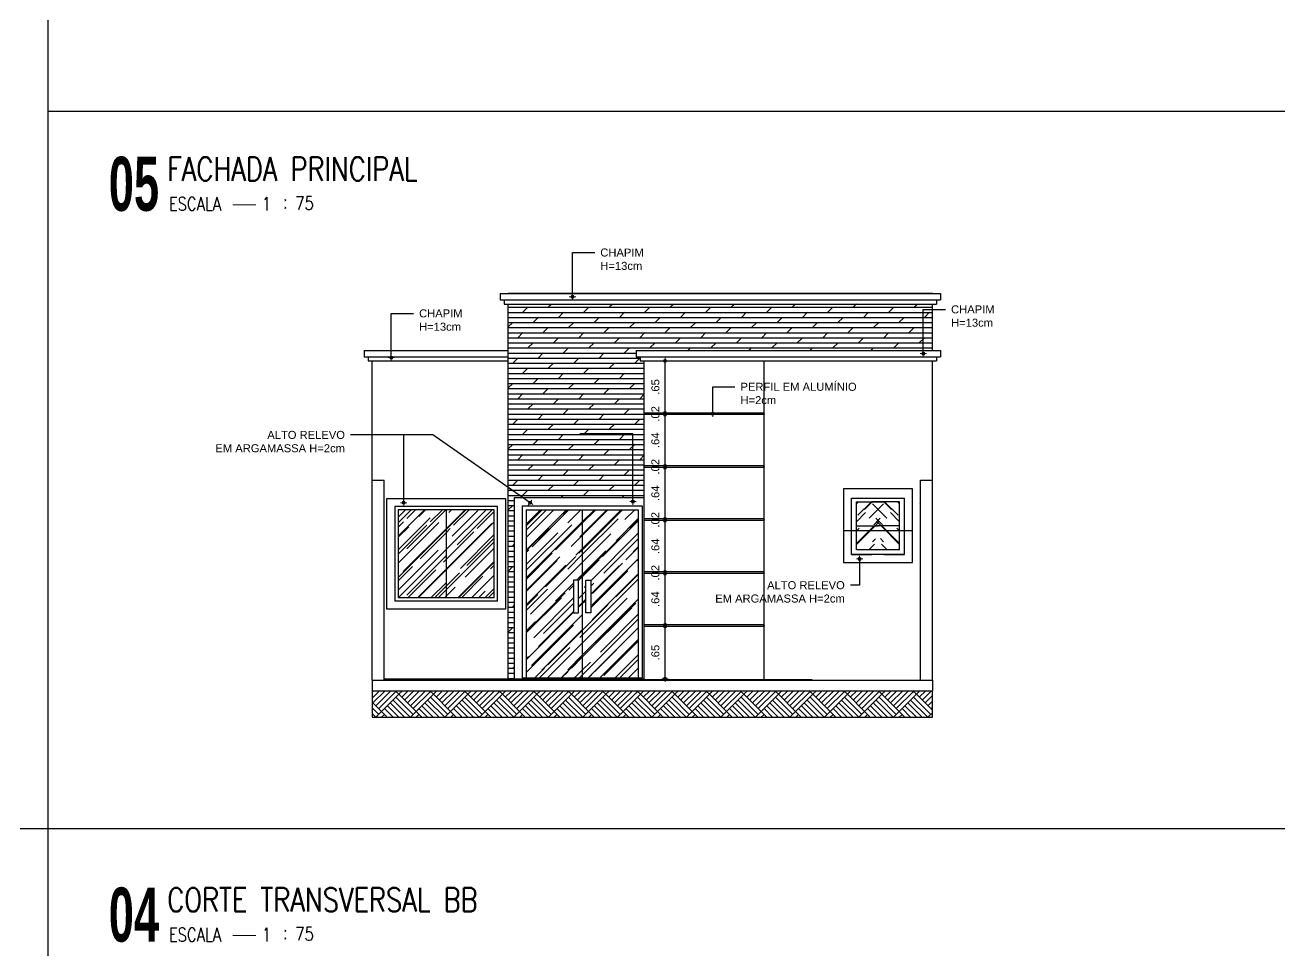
# Model space of a CAD drawing. Header units: millimetres. Extents: x 1540 to 1603, y 509.1 to 598.2.
# Drawn here: x 1572.24 to 1587.92, y 520 to 531.56 of the extents above; entities that cross this region are included whole.
import ezdxf
from ezdxf.enums import TextEntityAlignment as Align

# ---------------------------------------------------------------- set-up
doc = ezdxf.new("R2010")
doc.units = ezdxf.units.MM
for name, color, linetype in [('a-pem-08', 8, 'Continuous'), ('A-PEN-08', 8, 'Continuous'), ('A-PEN-B', 5, 'Continuous'), ('A-PEN-C', 4, 'Continuous'), ('A-PEN-W', 7, 'Continuous'), ('A-PEN-Y', 2, 'Continuous'), ('BANHEIRO', 6, 'Continuous'), ('E-TXT-G', 3, 'Continuous'), ('E-TXT-Y', 2, 'Continuous'), ('MÓVEIS', 6, 'Continuous'), ('P2', 1, 'Continuous'), ('VEGET-001', 85, 'Continuous')]:
    doc.layers.add(name, color=color, linetype=linetype)
for name, color, linetype, lineweight in [('A-TXT-G', 3, 'Continuous', 30), ('COTAS', 53, 'Continuous', 9), ('E-TXT-W', 7, 'Continuous', 20)]:
    doc.layers.add(name, color=color, linetype=linetype, lineweight=lineweight)
doc.styles.add('CARIMBO_DADOS', font='arial.ttf', dxfattribs={"height": 0.1})
doc.styles.add('REG140', font='romans.shx', dxfattribs={"width": 0.8, "height": 0.35})
doc.styles.add('REG80', font='romans.shx', dxfattribs={"width": 0.8, "height": 0.1})
doc.styles.add('SANSSERIF2', font='sanssb__.ttf', dxfattribs={"width": 0.8})
doc.dimstyles.new('COTAS_EXTERNAS', dxfattribs={"dimtxt": 0.1, "dimasz": 0.01, "dimexe": 0, "dimexo": 0, "dimgap": 0.07, "dimtad": 1, "dimzin": 5, "dimdsep": 46, "dimtxsty": 'CARIMBO_DADOS', "dimblk1": 'CIRCULOS', "dimblk2": 'CIRCULOS', "dimsah": 1, "dimcen": 0, "dimse1": 1, "dimse2": 1, "dimclrd": 8, "dimclre": 8, "dimclrt": 230, "dimadec": 0, "dimazin": 0, "dimtfac": 100, "dimtix": 1, "dimtmove": 2, "dimatfit": 3, "dimldrblk": 'CIRCULOS', "dimfxl": 1, "dimtolj": 1, "dimtzin": 5, "dimarcsym": 0})
doc.dimstyles.get("Standard").update_dxf_attribs({"dimtxt": 0.18, "dimasz": 0.18, "dimexe": 0.18, "dimexo": 0.0625, "dimgap": 0.09, "dimtad": 0, "dimtih": 1, "dimtoh": 1, "dimdec": 4, "dimzin": 0, "dimdsep": 46, "dimtxsty": 'Standard', "dimcen": 0.09, "dimadec": 0, "dimazin": 0, "dimtfac": 1, "dimtdec": 4, "dimtofl": 0, "dimtmove": 0, "dimatfit": 3, "dimfxl": 1, "dimtolj": 1, "dimtzin": 0, "dimarcsym": 0})
pattern_1 = [(45, (-2218.33353, 344.48192), (0.150868303, 0.402315474), [2.667, -0.3556, 0.889, -0.1778]), (45, (-2218.22918, 344.712), (-0.292935955, 0.041488783), [0.5334, -0.058674, 1.0668, -0.13335]), (45, (-2218.37753, 344.65165), (0.5695278432, 0.737997448), [1.4224, -0.24892, 0.7112, -0.1778])]
pattern_2 = [(45, (-2218.33353, 341.71663), (0.150868303, 0.402315474), [2.667, -0.3556, 0.889, -0.1778]), (45, (-2218.22918, 341.9467), (-0.292935955, 0.041488783), [0.5334, -0.058674, 1.0668, -0.13335]), (45, (-2218.37753, 341.88635), (0.5695278432, 0.737997448), [1.4224, -0.24892, 0.7112, -0.1778])]
pattern_3 = [(135, (5384.12952, 344.48192), (-0.150868303, 0.402315474), [2.667, -0.3556, 0.889, -0.1778]), (135, (5384.02517, 344.712), (0.292935955, 0.041488783), [0.5334, -0.058674, 1.0668, -0.13335]), (135, (5384.17353, 344.65165), (-0.5695278432, 0.737997448), [1.4224, -0.24892, 0.7112, -0.1778])]

# ---------------------------------------------------------------- blocks, each defined once
blk = doc.blocks.new('CIRCULOS')
at = {"layer": 'COTAS'}
for p, q in [((-4, 0), (4, 0)), ((0, 4), (0, -4))]:
    blk.add_line(p, q, dxfattribs=at)
for radius in [2, 1]:
    blk.add_circle((0, 0), radius, dxfattribs=at)
blk = doc.blocks.new('*D448')
at = {"layer": 'A-PEN-08', "color": 8, "lineweight": -2, "ltscale": 0.05}
blk.add_line((1580.238, 523.41), (1580.238, 524.042), dxfattribs=at)
at = {"layer": 'Defpoints', "color": 0, "ltscale": 0.05}
for p in [(1579.978, 524.052), (1580.238, 524.052), (1579.978, 523.4)]:
    blk.add_point(p, dxfattribs=at)
at = {"layer": 'A-PEN-08', "color": 8, "lineweight": -2, "ltscale": 0.05, "xscale": 0.01, "yscale": 0.01, "zscale": 0.01}
for p, rotation in [((1580.238, 524.052), 90), ((1580.238, 523.4), 270)]:
    blk.add_blockref('CIRCULOS', p, dxfattribs=dict(at, rotation=rotation))
at = {"layer": 'A-PEN-08', "color": 230, "ltscale": 0.05, "insert": (1580.117, 523.726), "char_height": 0.1, "attachment_point": 5, "rotation": 90, "style": 'CARIMBO_DADOS'}
blk.add_mtext('\\A1;.65', dxfattribs=at)
blk = doc.blocks.new('*D449')
at = {"layer": 'A-PEN-08', "color": 8, "lineweight": -2, "ltscale": 0.05}
blk.add_line((1580.238, 524.082), (1580.238, 524.703), dxfattribs=at)
at = {"layer": 'Defpoints', "color": 0, "ltscale": 0.05}
for p in [(1579.978, 524.713), (1580.238, 524.713), (1579.978, 524.072)]:
    blk.add_point(p, dxfattribs=at)
at = {"layer": 'A-PEN-08', "color": 8, "lineweight": -2, "ltscale": 0.05, "xscale": 0.01, "yscale": 0.01, "zscale": 0.01}
for p, rotation in [((1580.238, 524.713), 90), ((1580.238, 524.072), 270)]:
    blk.add_blockref('CIRCULOS', p, dxfattribs=dict(at, rotation=rotation))
at = {"layer": 'A-PEN-08', "color": 230, "ltscale": 0.05, "insert": (1580.117, 524.393), "char_height": 0.1, "attachment_point": 5, "rotation": 90, "style": 'CARIMBO_DADOS'}
blk.add_mtext('\\A1;.64', dxfattribs=at)
blk = doc.blocks.new('*D450')
at = {"layer": 'A-PEN-08', "color": 8, "lineweight": -2, "ltscale": 0.05}
for p, q in [((1580.238, 524.743), (1580.238, 524.753)), ((1580.238, 524.713), (1580.238, 524.733)), ((1580.238, 524.703), (1580.238, 524.693))]:
    blk.add_line(p, q, dxfattribs=at)
at = {"layer": 'Defpoints', "color": 0, "ltscale": 0.05}
for p in [(1579.978, 524.733), (1579.978, 524.713), (1580.238, 524.733)]:
    blk.add_point(p, dxfattribs=at)
at = {"layer": 'A-PEN-08', "color": 8, "lineweight": -2, "ltscale": 0.05, "xscale": 0.01, "yscale": 0.01, "zscale": 0.01}
for p, rotation in [((1580.238, 524.733), 270), ((1580.238, 524.713), 90)]:
    blk.add_blockref('CIRCULOS', p, dxfattribs=dict(at, rotation=rotation))
at = {"layer": 'A-PEN-08', "color": 230, "ltscale": 0.05, "insert": (1580.117, 524.723), "char_height": 0.1, "attachment_point": 5, "rotation": 90, "style": 'CARIMBO_DADOS'}
blk.add_mtext('\\A1;.02', dxfattribs=at)
blk = doc.blocks.new('*D451')
at = {"layer": 'A-PEN-08', "color": 8, "lineweight": -2, "ltscale": 0.05}
blk.add_line((1580.238, 524.743), (1580.238, 525.365), dxfattribs=at)
at = {"layer": 'Defpoints', "color": 0, "ltscale": 0.05}
for p in [(1579.978, 525.375), (1580.238, 525.375), (1579.978, 524.733)]:
    blk.add_point(p, dxfattribs=at)
at = {"layer": 'A-PEN-08', "color": 8, "lineweight": -2, "ltscale": 0.05, "xscale": 0.01, "yscale": 0.01, "zscale": 0.01}
for p, rotation in [((1580.238, 525.375), 90), ((1580.238, 524.733), 270)]:
    blk.add_blockref('CIRCULOS', p, dxfattribs=dict(at, rotation=rotation))
at = {"layer": 'A-PEN-08', "color": 230, "ltscale": 0.05, "insert": (1580.117, 525.054), "char_height": 0.1, "attachment_point": 5, "rotation": 90, "style": 'CARIMBO_DADOS'}
blk.add_mtext('\\A1;.64', dxfattribs=at)
blk = doc.blocks.new('*D452')
at = {"layer": 'A-PEN-08', "color": 8, "lineweight": -2, "ltscale": 0.05}
for p, q in [((1580.238, 525.405), (1580.238, 525.415)), ((1580.238, 525.375), (1580.238, 525.395)), ((1580.238, 525.365), (1580.238, 525.355))]:
    blk.add_line(p, q, dxfattribs=at)
at = {"layer": 'Defpoints', "color": 0, "ltscale": 0.05}
for p in [(1579.978, 525.395), (1579.978, 525.375), (1580.238, 525.395)]:
    blk.add_point(p, dxfattribs=at)
at = {"layer": 'A-PEN-08', "color": 8, "lineweight": -2, "ltscale": 0.05, "xscale": 0.01, "yscale": 0.01, "zscale": 0.01}
for p, rotation in [((1580.238, 525.395), 270), ((1580.238, 525.375), 90)]:
    blk.add_blockref('CIRCULOS', p, dxfattribs=dict(at, rotation=rotation))
at = {"layer": 'A-PEN-08', "color": 230, "ltscale": 0.05, "insert": (1580.117, 525.385), "char_height": 0.1, "attachment_point": 5, "rotation": 90, "style": 'CARIMBO_DADOS'}
blk.add_mtext('\\A1;.02', dxfattribs=at)
blk = doc.blocks.new('*D453')
at = {"layer": 'A-PEN-08', "color": 8, "lineweight": -2, "ltscale": 0.05}
blk.add_line((1580.238, 525.405), (1580.238, 526.027), dxfattribs=at)
at = {"layer": 'Defpoints', "color": 0, "ltscale": 0.05}
for p in [(1579.978, 526.037), (1580.238, 526.037), (1579.978, 525.395)]:
    blk.add_point(p, dxfattribs=at)
at = {"layer": 'A-PEN-08', "color": 8, "lineweight": -2, "ltscale": 0.05, "xscale": 0.01, "yscale": 0.01, "zscale": 0.01}
for p, rotation in [((1580.238, 526.037), 90), ((1580.238, 525.395), 270)]:
    blk.add_blockref('CIRCULOS', p, dxfattribs=dict(at, rotation=rotation))
at = {"layer": 'A-PEN-08', "color": 230, "ltscale": 0.05, "insert": (1580.117, 525.716), "char_height": 0.1, "attachment_point": 5, "rotation": 90, "style": 'CARIMBO_DADOS'}
blk.add_mtext('\\A1;.64', dxfattribs=at)
blk = doc.blocks.new('*D454')
at = {"layer": 'A-PEN-08', "color": 8, "lineweight": -2, "ltscale": 0.05}
for p, q in [((1580.238, 526.067), (1580.238, 526.077)), ((1580.238, 526.037), (1580.238, 526.057)), ((1580.238, 526.027), (1580.238, 526.017))]:
    blk.add_line(p, q, dxfattribs=at)
at = {"layer": 'Defpoints', "color": 0, "ltscale": 0.05}
for p in [(1579.978, 526.057), (1579.978, 526.037), (1580.238, 526.057)]:
    blk.add_point(p, dxfattribs=at)
at = {"layer": 'A-PEN-08', "color": 8, "lineweight": -2, "ltscale": 0.05, "xscale": 0.01, "yscale": 0.01, "zscale": 0.01}
for p, rotation in [((1580.238, 526.057), 270), ((1580.238, 526.037), 90)]:
    blk.add_blockref('CIRCULOS', p, dxfattribs=dict(at, rotation=rotation))
at = {"layer": 'A-PEN-08', "color": 230, "ltscale": 0.05, "insert": (1580.117, 526.047), "char_height": 0.1, "attachment_point": 5, "rotation": 90, "style": 'CARIMBO_DADOS'}
blk.add_mtext('\\A1;.02', dxfattribs=at)
blk = doc.blocks.new('*D455')
at = {"layer": 'A-PEN-08', "color": 8, "lineweight": -2, "ltscale": 0.05}
blk.add_line((1580.238, 526.067), (1580.238, 526.688), dxfattribs=at)
at = {"layer": 'Defpoints', "color": 0, "ltscale": 0.05}
for p in [(1579.978, 526.698), (1580.238, 526.698), (1579.978, 526.057)]:
    blk.add_point(p, dxfattribs=at)
at = {"layer": 'A-PEN-08', "color": 8, "lineweight": -2, "ltscale": 0.05, "xscale": 0.01, "yscale": 0.01, "zscale": 0.01}
for p, rotation in [((1580.238, 526.698), 90), ((1580.238, 526.057), 270)]:
    blk.add_blockref('CIRCULOS', p, dxfattribs=dict(at, rotation=rotation))
at = {"layer": 'A-PEN-08', "color": 230, "ltscale": 0.05, "insert": (1580.117, 526.378), "char_height": 0.1, "attachment_point": 5, "rotation": 90, "style": 'CARIMBO_DADOS'}
blk.add_mtext('\\A1;.64', dxfattribs=at)
blk = doc.blocks.new('*D456')
at = {"layer": 'A-PEN-08', "color": 8, "lineweight": -2, "ltscale": 0.05}
for p, q in [((1580.238, 526.728), (1580.238, 526.738)), ((1580.238, 526.698), (1580.238, 526.718)), ((1580.238, 526.688), (1580.238, 526.678))]:
    blk.add_line(p, q, dxfattribs=at)
at = {"layer": 'Defpoints', "color": 0, "ltscale": 0.05}
for p in [(1579.978, 526.718), (1579.978, 526.698), (1580.238, 526.718)]:
    blk.add_point(p, dxfattribs=at)
at = {"layer": 'A-PEN-08', "color": 8, "lineweight": -2, "ltscale": 0.05, "xscale": 0.01, "yscale": 0.01, "zscale": 0.01}
for p, rotation in [((1580.238, 526.718), 270), ((1580.238, 526.698), 90)]:
    blk.add_blockref('CIRCULOS', p, dxfattribs=dict(at, rotation=rotation))
at = {"layer": 'A-PEN-08', "color": 230, "ltscale": 0.05, "insert": (1580.117, 526.708), "char_height": 0.1, "attachment_point": 5, "rotation": 90, "style": 'CARIMBO_DADOS'}
blk.add_mtext('\\A1;.02', dxfattribs=at)
blk = doc.blocks.new('*D457')
at = {"layer": 'A-PEN-08', "color": 8, "lineweight": -2, "ltscale": 0.05}
blk.add_line((1580.238, 526.728), (1580.238, 527.36), dxfattribs=at)
at = {"layer": 'Defpoints', "color": 0, "ltscale": 0.05}
for p in [(1579.978, 527.37), (1580.238, 527.37), (1579.978, 526.718)]:
    blk.add_point(p, dxfattribs=at)
at = {"layer": 'A-PEN-08', "color": 8, "lineweight": -2, "ltscale": 0.05, "xscale": 0.01, "yscale": 0.01, "zscale": 0.01}
for p, rotation in [((1580.238, 527.37), 90), ((1580.238, 526.718), 270)]:
    blk.add_blockref('CIRCULOS', p, dxfattribs=dict(at, rotation=rotation))
at = {"layer": 'A-PEN-08', "color": 230, "ltscale": 0.05, "insert": (1580.117, 527.044), "char_height": 0.1, "attachment_point": 5, "rotation": 90, "style": 'CARIMBO_DADOS'}
blk.add_mtext('\\A1;.65', dxfattribs=at)
blk = doc.blocks.new('IND_DES')
at = {"layer": 'E-TXT-W'}
blk.add_line((0.0269, -0.2428), (0.1984, -0.2428), dxfattribs=at)
at = {"layer": 'E-TXT-G', "style": 'REG80', "width": 0.8}
for s, p in [('ESCALA', (-0.4463, -0.2864)), ('1', (0.2426, -0.2864)), (':', (0.3988, -0.2706))]:
    blk.add_text(s, height=0.1, dxfattribs=at).set_placement(p)
blk.add_attdef('ESCALA', (0.4897, -0.2812), '', height=0.1, dxfattribs=at)
at = {"layer": 'E-TXT-W', "style": 'SANSSERIF2', "width": 0.6}
blk.add_attdef('00', text='', height=0.4, dxfattribs=at).set_placement((-0.7083, -0.2881), align=Align.CENTER)
at = {"layer": 'E-TXT-Y', "style": 'REG140', "width": 0.8}
for tag, p in [('PROJETO', (-0.4563, 0.1829)), ('DESENHO', (-0.4582, -0.0658))]:
    blk.add_attdef(tag, p, '', height=0.175, dxfattribs=at)

msp = doc.modelspace()

# ---------------------------------------------------------------- hatches: boundary and pattern name
at = {"layer": 'a-pem-08', "ltscale": 0.05}
h = msp.add_hatch(dxfattribs=at)
h.set_pattern_fill('AR-RROOF', color=256, scale=0.007, angle=45, style=0)
h.set_pattern_definition(pattern_1)
h.paths.add_polyline_path([(1579.203, 525.51), (1578.503, 525.51), (1578.503, 523.41), (1579.203, 523.41)])
h.paths.add_polyline_path([(1579.096, 524.629), (1579.157, 524.629), (1579.157, 524.222), (1579.096, 524.222)], flags=16)
h = msp.add_hatch(dxfattribs=at)
h.set_pattern_fill('AR-RROOF', color=256, scale=0.007, angle=45, style=0)
h.set_pattern_definition(pattern_1)
h.paths.add_polyline_path([(1579.903, 525.51), (1579.203, 525.51), (1579.203, 523.41), (1579.903, 523.41)])
h.paths.add_polyline_path([(1579.31, 524.629), (1579.31, 524.222), (1579.249, 524.222), (1579.249, 524.629)], flags=16)
at = {"layer": 'A-PEN-08', "ltscale": 0.05}
h = msp.add_hatch(dxfattribs=at)
h.set_pattern_fill('DOLMIT', color=256, scale=0.01, style=0)
h.set_pattern_definition([(7e-15, (-2676.86211, 365.606205), (0, 0.0635), []), (45, (-2676.86211, 365.6062), (-0.1269999134, 0.1269999134), [0.0898026, -0.179605])])
h.paths.add_polyline_path([(1579.978, 527.37), (1579.928, 527.37), (1579.928, 527.42), (1579.878, 527.42), (1579.878, 527.5), (1580.228, 527.5), (1583.578, 527.5), (1583.578, 528.08), (1578.278, 528.08), (1578.278, 523.4), (1578.353, 523.4), (1578.353, 525.66), (1579.978, 525.66)])
at = {"layer": 'A-PEN-08'}
h = msp.add_hatch(dxfattribs=at)
h.set_pattern_fill('AR-RROOF', color=256, scale=0.007, angle=45, style=0)
h.set_pattern_definition(pattern_2)
h.paths.add_polyline_path([(1577.503, 525.51), (1576.903, 525.51), (1576.903, 524.41), (1577.503, 524.41)])
h = msp.add_hatch(dxfattribs=at)
h.set_pattern_fill('AR-RROOF', color=256, scale=0.007, angle=45, style=0)
h.set_pattern_definition(pattern_2)
h.paths.add_polyline_path([(1578.103, 525.51), (1577.503, 525.51), (1577.503, 524.41), (1578.103, 524.41)])
h = msp.add_hatch(dxfattribs=at)
h.set_pattern_fill('AR-PARQ1', color=256, scale=0.001, angle=45, style=0)
h.set_pattern_definition([(135, (-2251.26353, 344.74946), (-0.431052294, 0), [0.3048, -0.3048]), (135, (-2251.2276, 344.78538), (-0.431052294, 0), [0.3048, -0.3048]), (135, (-2251.19168, 344.8213), (-0.431052294, 0), [0.3048, -0.3048]), (135, (-2251.15576, 344.85722), (-0.431052294, 0), [0.3048, -0.3048]), (135, (-2251.11984, 344.89314), (-0.431052294, 0), [0.3048, -0.3048]), (135, (-2251.08392, 344.92906), (-0.431052294, 0), [0.3048, -0.3048]), (135, (-2251.048, 344.96498), (-0.431052294, 0), [0.3048, -0.3048]), (45, (-2251.47905, 344.96498), (0.431052294, 0), [0.3048, -0.3048]), (45, (-2251.51497, 345.0009), (0.431052294, 0), [0.3048, -0.3048]), (45, (-2251.5509, 345.03683), (0.431052294, 0), [0.3048, -0.3048]), (45, (-2251.58682, 345.07275), (0.431052294, 0), [0.3048, -0.3048]), (45, (-2251.62274, 345.10867), (0.431052294, 0), [0.3048, -0.3048]), (45, (-2251.65866, 345.1446), (0.431052294, 0), [0.3048, -0.3048]), (45, (-2251.69458, 345.1805), (0.431052294, 0), [0.3048, -0.3048])])
h.paths.add_polyline_path([(1583.578, 523.25), (1576.578, 523.25), (1576.578, 522.919), (1583.578, 522.919)])
at = {"layer": 'A-PEN-W', "ltscale": 0.05}
h = msp.add_hatch(dxfattribs=at)
h.set_pattern_fill('AR-RROOF', color=256, scale=0.007, angle=45, style=0)
h.set_pattern_definition(pattern_1)
h.paths.add_polyline_path([(1582.905, 525.31), (1582.973, 525.61), (1582.628, 525.61), (1582.628, 525.31)])
h = msp.add_hatch(dxfattribs=at)
h.set_pattern_fill('AR-RROOF', color=256, scale=0.007, angle=45, style=0)
h.set_pattern_definition(pattern_3)
h.paths.add_polyline_path([(1582.891, 525.31), (1582.823, 525.61), (1583.168, 525.61), (1583.168, 525.31)])
h = msp.add_hatch(dxfattribs=at)
h.set_pattern_fill('AR-RROOF', color=256, scale=0.007, angle=45, style=0)
h.set_pattern_definition(pattern_1)
h.paths.add_polyline_path([(1582.837, 525.01), (1582.905, 525.31), (1582.628, 525.31), (1582.628, 525.01)])
h = msp.add_hatch(dxfattribs=at)
h.set_pattern_fill('AR-RROOF', color=256, scale=0.007, angle=45, style=0)
h.set_pattern_definition(pattern_3)
h.paths.add_polyline_path([(1582.959, 525.01), (1582.891, 525.31), (1583.168, 525.31), (1583.168, 525.01)])

# ---------------------------------------------------------------- linework, layer by layer
at = {"layer": 'A-PEN-08'}
for p, q in [((1576.903, 525.51), (1576.903, 524.41)), ((1578.103, 525.51), (1576.903, 525.51)), ((1577.503, 525.51), (1577.503, 524.41)), ((1578.103, 524.41), (1578.103, 525.51)), ((1578.103, 524.41), (1576.903, 524.41)), ((1576.578, 523.25), (1576.578, 522.919)), ((1583.578, 522.919), (1583.578, 523.25)), ((1576.578, 522.919), (1583.578, 522.919))]:
    msp.add_line(p, q, dxfattribs=at)
at = {"layer": 'A-PEN-08', "ltscale": 0.05}
msp.add_line((1582.468, 525.253), (1583.328, 525.253), dxfattribs=at)
at = {"layer": 'A-PEN-08'}
for p in [(1581.478, 525.385), (1581.478, 524.723), (1581.478, 524.062)]:
    msp.add_point(p, dxfattribs=at)
at = {"layer": 'A-PEN-B', "ltscale": 0.05}
for p, q in [((1576.578, 523.38), (1576.578, 525.88)), ((1576.578, 525.88), (1576.728, 525.88)), ((1576.728, 523.38), (1576.728, 525.88)), ((1583.428, 523.38), (1583.428, 525.88)), ((1583.428, 525.88), (1583.578, 525.88)), ((1583.578, 523.38), (1583.578, 525.88))]:
    msp.add_line(p, q, dxfattribs=at)
at = {"layer": 'A-PEN-C', "ltscale": 0.05}
for p, q in [((1576.478, 527.5), (1576.478, 527.42)), ((1576.478, 527.5), (1576.828, 527.5)), ((1576.828, 527.5), (1578.278, 527.5)), ((1576.478, 527.42), (1576.828, 527.42)), ((1576.528, 527.42), (1576.528, 527.37)), ((1576.528, 527.37), (1576.778, 527.37)), ((1576.578, 525.88), (1576.578, 527.37)), ((1576.778, 527.37), (1578.278, 527.37)), ((1576.828, 527.42), (1578.278, 527.42)), ((1576.863, 525.55), (1576.863, 524.37)), ((1578.143, 525.55), (1576.863, 525.55)), ((1578.143, 524.37), (1578.143, 525.55)), ((1578.143, 524.37), (1576.863, 524.37))]:
    msp.add_line(p, q, dxfattribs=at)
at = {"layer": 'A-PEN-C'}
msp.add_line((1582.728, 523.38), (1583.428, 523.38), dxfattribs=at)
at = {"layer": 'A-PEN-C', "ltscale": 0.05}
msp.add_lwpolyline([(1576.763, 525.65), (1578.243, 525.65), (1578.243, 524.27), (1576.763, 524.27)], close=True, dxfattribs=at)
at = {"layer": 'A-PEN-W', "ltscale": 0.05}
for p, q in [((1582.628, 525.31), (1582.905, 525.31)), ((1583.168, 525.31), (1582.891, 525.31))]:
    msp.add_line(p, q, dxfattribs=at)
at = {"layer": 'A-PEN-Y', "ltscale": 0.3}
for p, q in [((1579.878, 527.5), (1579.878, 527.42)), ((1579.878, 527.5), (1583.678, 527.5)), ((1579.878, 527.5), (1580.228, 527.5)), ((1583.678, 527.5), (1583.678, 527.42)), ((1579.878, 527.42), (1580.228, 527.42)), ((1579.928, 527.42), (1579.928, 527.37)), ((1579.928, 527.42), (1583.678, 527.42)), ((1579.928, 527.37), (1580.178, 527.37)), ((1579.978, 523.4), (1579.978, 527.37)), ((1579.978, 527.37), (1583.628, 527.37)), ((1581.478, 523.4), (1581.478, 527.37)), ((1583.578, 525.88), (1583.578, 527.37)), ((1583.628, 527.42), (1583.628, 527.37)), ((1581.478, 526.718), (1579.978, 526.718)), ((1581.478, 526.698), (1579.978, 526.698)), ((1581.478, 526.057), (1579.978, 526.057)), ((1581.478, 526.037), (1579.978, 526.037)), ((1582.568, 524.95), (1582.568, 525.656)), ((1582.568, 525.656), (1583.228, 525.656)), ((1582.628, 525.61), (1582.973, 525.61)), ((1582.628, 525.01), (1582.628, 525.61)), ((1583.168, 525.61), (1582.823, 525.61)), ((1583.168, 525.01), (1583.168, 525.61)), ((1583.228, 524.95), (1583.228, 525.656)), ((1581.478, 525.395), (1579.978, 525.395)), ((1581.478, 525.375), (1579.978, 525.375)), ((1583.168, 525.01), (1582.628, 525.01)), ((1582.568, 524.95), (1582.823, 524.95)), ((1583.228, 524.95), (1582.973, 524.95)), ((1581.478, 524.733), (1579.978, 524.733)), ((1581.478, 524.713), (1579.978, 524.713)), ((1581.478, 524.072), (1579.978, 524.072)), ((1581.478, 524.052), (1579.978, 524.052))]:
    msp.add_line(p, q, dxfattribs=at)
msp.add_lwpolyline([(1582.468, 524.85), (1583.328, 524.85), (1583.328, 525.77), (1582.468, 525.77), (1582.468, 524.85)], close=True, dxfattribs=at)
for points in [[(1582.973, 524.95), (1582.568, 524.95), (1582.568, 525.656)], [(1582.973, 524.95), (1583.228, 524.95), (1583.228, 525.656)]]:
    msp.add_lwpolyline(points, dxfattribs=at)
msp.add_point((1581.478, 526.708), dxfattribs=at)
at = {"layer": 'A-TXT-G', "ltscale": 0.05}
msp.add_line((1576.728, 523.39), (1582.074, 523.39), dxfattribs=at)
at = {"layer": 'BANHEIRO', "ltscale": 0.05}
for p, q in [((1578.178, 528.21), (1578.178, 528.13)), ((1578.178, 528.21), (1583.678, 528.21)), ((1578.178, 528.13), (1583.678, 528.13)), ((1578.228, 528.13), (1578.228, 528.08)), ((1583.578, 528.21), (1578.278, 528.21)), ((1583.578, 528.21), (1578.278, 528.21)), ((1583.628, 528.13), (1583.628, 528.08)), ((1583.678, 528.21), (1583.678, 528.13)), ((1578.228, 528.08), (1583.628, 528.08)), ((1578.278, 523.4), (1578.278, 528.08)), ((1583.578, 527.5), (1583.578, 528.08))]:
    msp.add_line(p, q, dxfattribs=at)
at = {"layer": 'MÓVEIS'}
for p, q in [((1578.453, 525.56), (1579.953, 525.56)), ((1578.453, 525.56), (1578.453, 523.41)), ((1578.503, 525.51), (1579.903, 525.51)), ((1578.503, 525.51), (1578.503, 523.41)), ((1579.203, 525.51), (1579.203, 523.41)), ((1579.903, 525.51), (1579.903, 523.41)), ((1579.953, 525.56), (1579.953, 523.41)), ((1578.453, 523.41), (1579.953, 523.41)), ((1576.728, 523.4), (1579.978, 523.4))]:
    msp.add_line(p, q, dxfattribs=at)
msp.add_lwpolyline([(1579.978, 525.66), (1578.353, 525.66), (1578.353, 523.4)], dxfattribs=at)
for points in [[(1579.157, 524.629), (1579.096, 524.629), (1579.096, 524.222), (1579.157, 524.222)], [(1579.249, 524.629), (1579.31, 524.629), (1579.31, 524.222), (1579.249, 524.222)]]:
    msp.add_lwpolyline(points, close=True, dxfattribs=at)
msp.add_point((1581.478, 526.047), dxfattribs=at)
at = {"layer": 'P2'}
for p, q in [((1572.526, 552.915), (1572.526, 509.865)), ((1572.526, 530.49), (1589.172, 530.49)), ((1576.578, 523.38), (1576.578, 523.25)), ((1576.578, 523.38), (1583.578, 523.38)), ((1576.578, 523.25), (1583.578, 523.25)), ((1583.578, 523.38), (1583.578, 523.25)), ((1589.172, 521.523), (1541.847, 521.523))]:
    msp.add_line(p, q, dxfattribs=at)
at = {"layer": 'VEGET-001', "elevation": 9.429}
msp.add_lwpolyline([(1583.428, 525.589), (1583.419, 525.587), (1583.428, 525.578)], dxfattribs=at)

# ---------------------------------------------------------------- block references
ref = msp.add_blockref('IND_DES', (1574.792, 529.73), dxfattribs=dict(xscale=1.687496000000465, yscale=1.687496000000465, zscale=1.687496000000465))
ref.add_attrib('00', '05', dxfattribs={"layer": 'E-TXT-W', "height": 0.675, "style": 'SANSSERIF2', "width": 0.6}).set_placement((1573.603, 529.244), align=Align.CENTER)
ref.add_attrib('DESENHO', 'FACHADA PRINCIPAL', (1574.019, 529.619), dxfattribs={"layer": 'E-TXT-Y', "height": 0.29531, "style": 'REG140', "width": 0.8})
ref.add_attrib('ESCALA', '75', (1575.618, 529.255), dxfattribs={"layer": 'E-TXT-G', "height": 0.1688, "style": 'REG80', "width": 0.8})
ref = msp.add_blockref('IND_DES', (1574.792, 520.602), dxfattribs=dict(xscale=1.687496000000465, yscale=1.687496000000465, zscale=1.687496000000465))
ref.add_attrib('00', '04', dxfattribs={"layer": 'E-TXT-W', "height": 0.675, "style": 'SANSSERIF2', "width": 0.6}).set_placement((1573.603, 520.116), align=Align.CENTER)
ref.add_attrib('DESENHO', 'CORTE TRANSVERSAL BB', (1574.019, 520.491), dxfattribs={"layer": 'E-TXT-Y', "height": 0.29531, "style": 'REG140', "width": 0.8})
ref.add_attrib('ESCALA', '75', (1575.618, 520.128), dxfattribs={"layer": 'E-TXT-G', "height": 0.1688, "style": 'REG80', "width": 0.8})

# ---------------------------------------------------------------- texts
at = {"layer": 'A-PEN-08', "color": 230, "ltscale": 0.05, "char_height": 0.1, "style": 'CARIMBO_DADOS'}
for s, insert, attachment_point in [('CHAPIM \\PH=13cm', (1579.429, 528.773), 1), ('CHAPIM \\PH=13cm', (1577.165, 528.013), 1), ('CHAPIM \\PH=13cm', (1583.811, 528.063), 1), ('PERFIL EM ALUMÍNIO\\PH=2cm', (1581.18, 527.096), 1), ('ALTO RELEVO \\PEM ARGAMASSA H=2cm', (1576.239, 526.495), 3), ('ALTO RELEVO \\PEM ARGAMASSA H=2cm', (1582.483, 524.618), 3)]:
    msp.add_mtext(s, dxfattribs=dict(at, insert=insert, attachment_point=attachment_point))

# ---------------------------------------------------------------- dimensions: what is measured, and where the dimension line sits
at = {"layer": 'A-PEN-08', "ltscale": 0.05}
for base, p1, p2, picture, middle in [((1580.238, 527.37), (1579.978, 526.718), (1579.978, 527.37), '*D457', (1580.117, 527.044)), ((1580.238, 526.718), (1579.978, 526.698), (1579.978, 526.718), '*D456', (1580.117, 526.708)), ((1580.238, 526.698), (1579.978, 526.057), (1579.978, 526.698), '*D455', (1580.117, 526.378)), ((1580.238, 526.057), (1579.978, 526.037), (1579.978, 526.057), '*D454', (1580.117, 526.047)), ((1580.238, 526.037), (1579.978, 525.395), (1579.978, 526.037), '*D453', (1580.117, 525.716)), ((1580.238, 525.395), (1579.978, 525.375), (1579.978, 525.395), '*D452', (1580.117, 525.385)), ((1580.238, 525.375), (1579.978, 524.733), (1579.978, 525.375), '*D451', (1580.117, 525.054)), ((1580.238, 524.733), (1579.978, 524.713), (1579.978, 524.733), '*D450', (1580.117, 524.723)), ((1580.238, 524.713), (1579.978, 524.072), (1579.978, 524.713), '*D449', (1580.117, 524.393))]:
    dim = msp.add_linear_dim(base=base, p1=p1, p2=p2, angle=90, dimstyle='COTAS_EXTERNAS', dxfattribs=at)
    dim.commit()
    dim.dimension.update_dxf_attribs({"geometry": picture, "text_midpoint": middle})
dim = msp.add_linear_dim(base=(1580.238, 524.052), p1=(1579.978, 523.4), p2=(1579.978, 524.052), angle=90, dimstyle='Standard', override={"dimtxt": 0.1, "dimasz": 0.01, "dimexe": 0, "dimexo": 0, "dimgap": 0.07, "dimtad": 1, "dimtih": 0, "dimtoh": 0, "dimdec": 2, "dimzin": 5, "dimtxsty": 'CARIMBO_DADOS', "dimblk1": 'CIRCULOS', "dimblk2": 'CIRCULOS', "dimsah": 1, "dimcen": 0, "dimse1": 1, "dimse2": 1, "dimclrd": 8, "dimclre": 8, "dimclrt": 230, "dimtfac": 100, "dimtdec": 2, "dimtix": 1, "dimtofl": 1, "dimtmove": 2, "dimldrblk": 'CIRCULOS', "dimfxl": 0, "dimfxlon": 1, "dimtzin": 5, "dimarcsym": 1}, dxfattribs=at)
dim.commit()
dim.dimension.update_dxf_attribs({"geometry": '*D448', "text_midpoint": (1580.117, 523.726)})

# ---------------------------------------------------------------- leaders
at = {"layer": 'A-PEN-08', "ltscale": 0.05, "annotation_type": 0, "has_hookline": 1}
for points, hookline_direction, text_width in [([(1579.082, 528.17), (1579.082, 528.723), (1579.359, 528.723)], 0, 0.526), ([(1576.818, 527.41), (1576.818, 527.963), (1577.095, 527.963)], 0, 0.526), ([(1583.464, 527.46), (1583.464, 528.013), (1583.741, 528.013)], 0, 0.526), ([(1580.833, 526.71), (1580.833, 527.046), (1581.11, 527.046)], 0, 1.435), ([(1576.973, 525.598), (1576.973, 526.445), (1576.309, 526.445)], 1, 1.598), ([(1578.552, 525.598), (1577.336, 526.445), (1576.672, 526.445)], 1, 1.598), ([(1582.668, 524.896), (1582.668, 524.568), (1582.553, 524.569)], 1, 1.598)]:
    msp.add_leader(points, dimstyle='Standard', override={"dimtxt": 0.1, "dimasz": 0.01, "dimexe": 0, "dimexo": 0, "dimgap": 0.07, "dimtad": 0, "dimtih": 0, "dimtoh": 0, "dimdec": 2, "dimzin": 5, "dimtxsty": 'CARIMBO_DADOS', "dimcen": 0, "dimse1": 1, "dimse2": 1, "dimclrd": 8, "dimclre": 8, "dimclrt": 230, "dimtfac": 100, "dimtdec": 2, "dimtix": 1, "dimtofl": 1, "dimtmove": 2, "dimldrblk": 'CIRCULOS', "dimfxl": 0, "dimfxlon": 1, "dimtzin": 5, "dimarcsym": 1}, dxfattribs=dict(at, hookline_direction=hookline_direction, text_width=text_width))
at = {"layer": 'A-PEN-08', "ltscale": 0.05}
msp.add_leader([(1579.836, 525.612), (1579.836, 526.46), (1579.172, 526.46)], dimstyle='Standard', override={"dimtxt": 0.1, "dimasz": 0.01, "dimexe": 0, "dimexo": 0, "dimgap": 0.07, "dimtad": 0, "dimtih": 0, "dimtoh": 0, "dimdec": 2, "dimzin": 5, "dimtxsty": 'CARIMBO_DADOS', "dimcen": 0, "dimse1": 1, "dimse2": 1, "dimclrd": 8, "dimclre": 8, "dimclrt": 230, "dimtfac": 100, "dimtdec": 2, "dimtix": 1, "dimtofl": 1, "dimtmove": 2, "dimldrblk": 'CIRCULOS', "dimfxl": 0, "dimfxlon": 1, "dimtzin": 5, "dimarcsym": 1}, dxfattribs=at)

doc.saveas('drawing.dxf')
